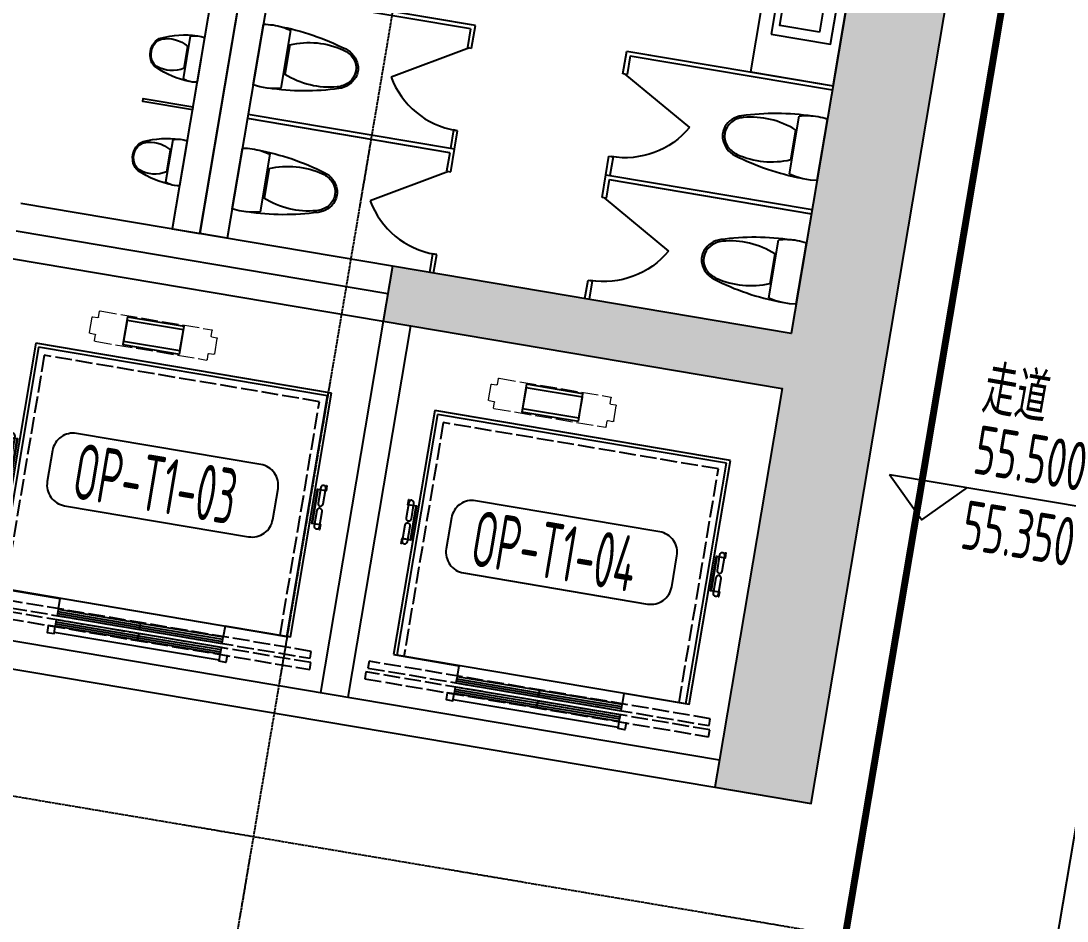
# Model space of a CAD drawing. Extents: x 12199666 to 24617114, y 1197707 to 2548648.
# Drawn here: x 12311449 to 12318948, y 1261898 to 1268351 of the extents above; entities that cross this region are included whole.
import ezdxf
from ezdxf.enums import TextEntityAlignment as Align

# ---------------------------------------------------------------- set-up
doc = ezdxf.new("R2010")
doc.units = 0
doc.header["$LTSCALE"] = 10
doc.header["$MEASUREMENT"] = 0
for name, pattern in [('TX-CORE-T1-F10$0$T2X-LIFT$0$ACAD_ISO02W100', [15, 12, -3]), ('TX-CORE-T1-F11$0$T2X-LIFT$0$ACAD_ISO02W100', [15, 12, -3]), ('TX-GRID-T1$0$TX-GRID-T1$0$DOTE', [2.42, 2, -0.2, 0.02, -0.2]), ('TX-PLAN-T1-DI$0$X-01-10-01$0$DASHED', [0.75, 0.5, -0.25])]:
    doc.linetypes.add(name, pattern=pattern)
for name, color, linetype in [('TX-CORE-T1-F10$0$0S-WALL-HATCH', 8, 'Continuous'), ('TX-CORE-T1-F10$0$0S-WALL-LINE', 3, 'Continuous'), ('TX-CORE-T1-F10$0$A-FIXT', 55, 'Continuous'), ('TX-CORE-T1-F10$0$A-SHFT', 161, 'Continuous'), ('TX-CORE-T1-F10$0$A-WALL-CONC', 6, 'Continuous'), ('TX-CORE-T1-F10$0$PX-J-PLAN-F1$0$A-SYMB-NAME2', 4, 'Continuous'), ('TX-CORE-T1-F10$0$PX-J-PLAN-F1$0$A-SYMB-NUMB-T', 10, 'Continuous'), ('TX-CORE-T1-F10$0$T2X-LIFT$0$CONT_35', 2, 'Continuous'), ('TX-CORE-T1-F10$0$T2X-LIFT$0$DASH_25', 1, 'TX-CORE-T1-F10$0$T2X-LIFT$0$ACAD_ISO02W100'), ('TX-CORE-T1-F10$0$T2X-LIFT$0$DASH_35', 2, 'TX-CORE-T1-F10$0$T2X-LIFT$0$ACAD_ISO02W100'), ('TX-CORE-T1-F10$0$T2X-LIFT$0$DIM_35', 7, 'Continuous'), ('TX-CORE-T1-F10$0$WALL', 9, 'Continuous'), ('TX-CORE-T1-F11$0$0S-WALL-HATCH', 8, 'Continuous'), ('TX-CORE-T1-F11$0$0S-WALL-LINE', 3, 'Continuous'), ('TX-CORE-T1-F11$0$A-FIXT', 55, 'Continuous'), ('TX-CORE-T1-F11$0$A-SHFT', 161, 'Continuous'), ('TX-CORE-T1-F11$0$A-WALL-CONC', 6, 'Continuous'), ('TX-CORE-T1-F11$0$PX-J-PLAN-F1$0$A-SYMB-NAME2', 4, 'Continuous'), ('TX-CORE-T1-F11$0$PX-J-PLAN-F1$0$A-SYMB-NUMB-T', 10, 'Continuous'), ('TX-CORE-T1-F11$0$T2X-LIFT$0$CONT_35', 2, 'Continuous'), ('TX-CORE-T1-F11$0$T2X-LIFT$0$DASH_25', 1, 'TX-CORE-T1-F11$0$T2X-LIFT$0$ACAD_ISO02W100'), ('TX-CORE-T1-F11$0$T2X-LIFT$0$DASH_35', 2, 'TX-CORE-T1-F11$0$T2X-LIFT$0$ACAD_ISO02W100'), ('TX-CORE-T1-F11$0$T2X-LIFT$0$DIM_35', 7, 'Continuous'), ('TX-CORE-T1-F11$0$WALL', 9, 'Continuous'), ('TX-GRID-T1$0$TX-GRID-T1$0$DOTE', 1, 'Continuous'), ('TX-PLAN-T1-DI$0$X-01-10-01$0$A-SYMB-BUBB', 3, 'TX-PLAN-T1-DI$0$X-01-10-01$0$DASHED'), ('TX-PLAN-T1-F11$0$A-FIRE', 1, 'Continuous'), ('TX-PLAN-T1-F11$0$A-GLAZ', 4, 'Continuous'), ('TX-PLAN-T1-F11$0$A-SHFT', 161, 'Continuous'), ('TX-PLAN-T1-F11$0$X-01-10-04$0$A-SYMB-150', 4, 'Continuous')]:
    doc.layers.add(name, color=color, linetype=linetype)
doc.styles.add('TX-CORE-T1-F10$0$PX-J-PLAN-F1$0$XD2008', font='xd-hzs.shx', dxfattribs={"width": 0.7, "bigfont": 'xd-hztxt.shx'})
doc.styles.add('TX-CORE-T1-F11$0$PX-J-PLAN-F1$0$XD2008', font='xd-hzs.shx', dxfattribs={"width": 0.7, "bigfont": 'xd-hztxt.shx'})
doc.styles.add('TX-PLAN-T1-F11$0$X-01-10-04$0$XD2008', font='xd-hzs.shx', dxfattribs={"width": 0.7, "bigfont": 'xd-hztxt.shx'})
doc.styles.add('TX-PLAN-T1-F11$0$XD2008', font='xd-hzs.shx', dxfattribs={"width": 0.7, "bigfont": 'xd-hztxt.shx'})

# ---------------------------------------------------------------- blocks, each defined once
blk = doc.blocks.new('TX-GRID-T1')
at = {"layer": 'TX-GRID-T1$0$TX-GRID-T1$0$DOTE', "linetype": 'TX-GRID-T1$0$TX-GRID-T1$0$DOTE'}
for p, q in [((12310338.8, 1246034.9), (12317392.6, 1287844.1)), ((12329683, 1259707.3), (12287775.3, 1266777.7))]:
    blk.add_line(p, q, dxfattribs=at)
blk = doc.blocks.new('*U60')
at = {"layer": 'TX-CORE-T1-F10$0$T2X-LIFT$0$DASH_25', "lineweight": 20}
for p, q in [((-55.4, 454.3), (55.4, 454.3)), ((-110, -406.6), (-110, 404.6)), ((-105.4, 409.2), (-64.6, 409.2)), ((-60, 413.8), (-60, 449.7)), ((60, 413.8), (60, 449.7)), ((64.6, 409.2), (105.4, 409.2)), ((110, -406.6), (110, 404.6)), ((-105.4, -411.2), (-64.6, -411.2)), ((-60, -451.1), (-60, -415.8)), ((60, -451.1), (60, -415.8)), ((64.6, -411.2), (105.4, -411.2)), ((-55.4, -455.7), (55.4, -455.7))]:
    blk.add_line(p, q, dxfattribs=at)
for centre, start, end in [((-55.4, 449.7), 90, 180), ((55.4, 449.7), 0, 90), ((-105.4, 404.6), 90, 180), ((-64.6, 413.8), 270, 0), ((64.6, 413.8), 180, 270), ((105.4, 404.6), 0, 90), ((-105.4, -406.6), 180, 270), ((-64.6, -415.8), 0, 90), ((64.6, -415.8), 90, 180), ((105.4, -406.6), 270, 0), ((-55.4, -451.1), 180, 270), ((55.4, -451.1), 270, 0)]:
    blk.add_arc(centre, 4.61, start, end, dxfattribs=at)
blk = doc.blocks.new('TX-CORE-T1-F10$0$T2X-LIFT$0$M001488191_T2-P-01_06__Elevator')
at = {"layer": 'TX-CORE-T1-F10$0$T2X-LIFT$0$CONT_35'}
for p, q in [((1075, 820), (-1075, 820)), ((-1075, 820), (-1075, -955)), ((1050, 795), (-1050, 795)), ((-1050, 795), (-1050, -955)), ((1050, -955), (1050, 795)), ((1075, -955), (1075, 820)), ((1050, -955), (-1050, -955)), ((-600, -1200), (600, -1200))]:
    blk.add_line(p, q, dxfattribs=at)
at = {"layer": 'TX-CORE-T1-F10$0$T2X-LIFT$0$CONT_35', "color": 4, "linetype": 'TX-CORE-T1-F10$0$T2X-LIFT$0$ACAD_ISO02W100'}
for p, q in [((-1000, 745), (-1000, -955)), ((1000, 745), (-1000, 745)), ((1000, -955), (1000, 745))]:
    blk.add_line(p, q, dxfattribs=at)
at = {"layer": 'TX-CORE-T1-F10$0$T2X-LIFT$0$CONT_35'}
for points in [[(-47, 915), (-47, 1115), (-457, 1115), (-457, 915)], [(-47, 940), (-47, 1090), (-457, 1090), (-457, 940)], [(-1150, 160), (-1150, 125), (-1090, 125), (-1090, -125), (-1150, -125), (-1150, -160), (-1153, -160), (-1153, -122), (-1093, -122), (-1093, 122), (-1153, 122), (-1153, 160)], [(1150, -160), (1150, -125), (1090, -125), (1090, 125), (1150, 125), (1150, 160), (1153, 160), (1153, 122), (1093, 122), (1093, -122), (1153, -122), (1153, -160)], [(0, -1080), (0, -1035), (-600, -1035), (-600, -1080)], [(600, -1080), (600, -1035), (0, -1035), (0, -1080)], [(0, -1155), (0, -1110), (-600, -1110), (-600, -1155)], [(600, -1155), (600, -1110), (0, -1110), (0, -1155)], [(-600, -1160), (-650, -1160), (-650, -1210), (-600, -1210)], [(600, -1160), (650, -1160), (650, -1210), (600, -1210)]]:
    blk.add_lwpolyline(points, close=True, dxfattribs=at)
for points in [[(-1111, 27), (-1111, 139, 1), (-1149, 139), (-1149, 27, 1)], [(1149, 27), (1149, 139, 1), (1111, 139), (1111, 27, 1)], [(-1149, -27), (-1149, -139, 1), (-1111, -139), (-1111, -27, 1)], [(1111, -27), (1111, -139, 1), (1149, -139), (1149, -27, 1)]]:
    blk.add_lwpolyline(points, format="xyb", close=True, dxfattribs=at)
for points in [[(-1075, -955), (-600, -955), (-600, -1030)], [(1075, -955), (600, -955), (600, -1030)], [(-600, -1050), (0, -1050)], [(-600, -1065), (0, -1065)], [(0, -1050), (600, -1050)], [(0, -1065), (600, -1065)], [(-600, -1125), (0, -1125)], [(-600, -1140), (0, -1140)], [(0, -1125), (600, -1125)], [(0, -1140), (600, -1140)]]:
    blk.add_lwpolyline(points, dxfattribs=at)
at = {"layer": 'TX-CORE-T1-F10$0$T2X-LIFT$0$DASH_35'}
for points in [[(1240, -1080), (1240, -1030), (-1240, -1030), (-1240, -1080)], [(1250, -1160), (1250, -1110), (-1250, -1110), (-1250, -1160)]]:
    blk.add_lwpolyline(points, close=True, dxfattribs=at)
at = {"xscale": -1, "rotation": 270}
blk.add_blockref('*U60', (-252, 1015), dxfattribs=at)
blk = doc.blocks.new('TX-CORE-T1-F10$0$SM平面图（下）3.4$0$$plan$00000388')
at = {"color": 0, "linetype": 'ByBlock', "lineweight": -2}
for p, q in [((-202.5, -209.5), (-202.5, 209.5)), ((0, -220.8), (0, 220.8)), ((-211.8, 107.7), (-211.8, -107.7))]:
    blk.add_line(p, q, dxfattribs=at)
at = {"color": 0, "linetype": 'ByBlock', "lineweight": -2, "flags": 128}
blk.add_lwpolyline([(-202.5, -209.5), (-151.6, -220.9), (-102.2, -226.4), (-50.2, -226.4), (0, -220.8)], dxfattribs=at)
at = {"color": 0, "linetype": 'ByBlock', "lineweight": -2}
for centre, radius, start, end in [((-70.5, -1596.9), 1822.9, 91.22237, 107.24774), ((-76.2, -236.2), 463.3, 80.53768, 97.73995), ((-443.4, -448.2), 602.2, 67.37374, 104.77857), ((-76.2, -236.2), 463.3, 97.73995, 105.82198), ((-562.5, -12.2), 163.6, 107.24774, 159.54761), ((-580.4, 0), 128.7, 136.85426, 223.14574), ((-555.5, -23.3), 162.7, 104.77857, 136.85426), ((-595.2, 0), 128.7, 159.54761, 200.45239), ((-562.5, 12.2), 163.6, 200.45239, 252.75226), ((-555.5, 23.3), 162.7, 223.14574, 255.22143), ((-70.5, 1596.9), 1822.9, 252.75226, 268.77763), ((-443.4, 448.2), 602.2, 255.22143, 292.62626)]:
    blk.add_arc(centre, radius, start, end, dxfattribs=at)
blk = doc.blocks.new('TX-CORE-T1-F10$0$$DorLib2D$00000228')
at = {"color": 0, "linetype": 'ByBlock', "lineweight": -2}
blk.add_line((0.5, 0), (0, 0.866), dxfattribs=at)
blk.add_arc((0.5, 0), 1, 120, 180, dxfattribs=at)
blk = doc.blocks.new('TX-CORE-T1-F10$0$fds123fg')
at = {"layer": 'TX-CORE-T1-F10$0$A-FIXT'}
for p, q in [((19820, 12265), (19820, 12400)), ((19850, 12400), (19850, 12265)), ((19850, 12265), (19820, 12265)), ((19820, 11530), (19820, 11665)), ((19820, 11665), (19850, 11665)), ((19850, 11665), (19850, 11500)), ((19820, 11530), (18350, 11530)), ((19820, 11500), (18350, 11500)), ((19850, 11500), (18350, 11500))]:
    blk.add_line(p, q, dxfattribs=at)
at = {"layer": 'TX-CORE-T1-F10$0$A-FIXT', "extrusion": (9.4585e-31, -6.59532e-29, -1), "xscale": 599.9999999999997, "yscale": 599.9999999999997, "zscale": 599.9999999999997, "rotation": 269.9999748658443}
blk.add_blockref('TX-CORE-T1-F10$0$$DorLib2D$00000228', (-19835, 11965), dxfattribs=at)
at = {"layer": 'TX-CORE-T1-F10$0$A-FIXT', "rotation": 179.9981894674711}
blk.add_blockref('TX-CORE-T1-F10$0$SM平面图（下）3.4$0$$plan$00000388', (18350, 11965), dxfattribs=at)
blk = doc.blocks.new('TX-CORE-T1-F10$0$$plan$00003701')
at = {"color": 0, "linetype": 'ByBlock', "lineweight": -2, "flags": 128}
for points in [[(-283, -432.9), (-283, 0), (283.1, 0), (283.1, -432.9), (-283, -432.9)], [(-23.3, -66.1), (-23.3, -139.5), (-4.1, -139.5), (-4.1, -66.1), (-23.3, -66.1)], [(-23.3, -93.2), (-211.9, -93.2)], [(-211.9, -93.2), (-211.9, -382.1), (200.2, -382.1), (200.2, -93.2), (-4.1, -93.2)]]:
    blk.add_lwpolyline(points, dxfattribs=at)
blk = doc.blocks.new('TX-CORE-T1-F10')
at = {"layer": 'TX-CORE-T1-F10$0$0S-WALL-HATCH'}
h = blk.add_hatch(color=256, dxfattribs=at)
h.dxf.hatch_style = 1
h.paths.add_polyline_path([(12318476.6, 1270826.6), (12317786.4, 1270943), (12316971.2, 1266111.3), (12314111.6, 1266593.8), (12314045, 1266199.4), (12316904.6, 1265716.9), (12316422.2, 1262857.3), (12317112.4, 1262740.9)])
at = {"layer": 'TX-CORE-T1-F10$0$0S-WALL-LINE'}
blk.add_lwpolyline([(12318476.6, 1270826.6), (12317786.4, 1270943), (12316971.2, 1266111.3), (12314111.6, 1266593.8), (12314045, 1266199.4), (12316904.6, 1265716.9), (12316422.2, 1262857.3), (12317112.4, 1262740.9), (12318476.6, 1270826.6)], dxfattribs=at)
at = {"layer": 'TX-CORE-T1-F10$0$A-FIXT'}
blk.add_lwpolyline([(12317570.1, 1269661.2), (12316978.4, 1269761), (12316679, 1267986.1), (12317270.6, 1267886.2)], close=True, dxfattribs=at)
at = {"layer": 'TX-CORE-T1-F10$0$A-FIXT', "flags": 128}
for points in [[(12313038.9, 1268650.9), (12312841.7, 1268684.2), (12312533.9, 1266860), (12312731.1, 1266826.7)], [(12312681.5, 1267734.6), (12312678.1, 1267715), (12312323.2, 1267774.9), (12312326.5, 1267794.5), (12312681.5, 1267734.6)]]:
    blk.add_lwpolyline(points, close=True, dxfattribs=at)
at = {"layer": 'TX-CORE-T1-F10$0$A-SHFT'}
for p, q in [((12314045.1, 1266199.6), (12313595.9, 1263537.2)), ((12314242.3, 1266166.3), (12313793.1, 1263504))]:
    blk.add_line(p, q, dxfattribs=at)
at = {"layer": 'TX-CORE-T1-F10$0$PX-J-PLAN-F1$0$A-SYMB-NUMB-T', "color": 1}
for points in [[(12311761, 1264876.3), (12313081.6, 1264653.5, 0.414214), (12313254.4, 1264776.4), (12313291.9, 1264998.3, 0.414214), (12313168.9, 1265171.2), (12311848.3, 1265394, 0.414214), (12311675.4, 1265271), (12311638, 1265049.1, 0.414214)], [(12314620.5, 1264393.8), (12315941.2, 1264171, 0.414214), (12316114, 1264294), (12316151.4, 1264515.8, 0.414214), (12316028.5, 1264688.7), (12314707.9, 1264911.5, 0.414214), (12314535, 1264788.6), (12314497.6, 1264566.7, 0.414214)]]:
    blk.add_lwpolyline(points, format="xyb", close=True, dxfattribs=at)
at = {"layer": 'TX-CORE-T1-F10$0$WALL'}
for p, q in [((12313038.9, 1268650.9), (12312731.1, 1266826.7)), ((12313236.1, 1268617.6), (12312928.3, 1266793.4)), ((12314111.6, 1266593.8), (12311449.2, 1267043)), ((12311415.9, 1266845.7), (12314078.3, 1266396.6)), ((12312928.3, 1266793.4), (12312731.1, 1266826.7)), ((12311382.7, 1266648.5), (12314045, 1266199.4)), ((12314078.3, 1266396.6), (12314045, 1266199.4)), ((12305214.3, 1264951.1), (12316455.5, 1263054.5)), ((12305181, 1264753.8), (12316422.2, 1262857.3)), ((12316455.5, 1263054.5), (12316422.2, 1262857.3))]:
    blk.add_line(p, q, dxfattribs=at)
at = {"layer": 'TX-CORE-T1-F10$0$A-FIXT', "extrusion": (8.20525e-30, -3.42124e-28, -1), "zscale": -1, "rotation": 99.57643423629217}
blk.add_blockref('TX-CORE-T1-F10$0$$plan$00003701', (-12317300.1, 1268464.4), dxfattribs=at)
at = {"layer": 'TX-CORE-T1-F10$0$A-FIXT', "xscale": -0.5065268584044701, "yscale": 0.7355881447861543, "rotation": 170.4263022269612}
for p in [(12312738.4, 1268072.3), (12312613.3, 1267330.4)]:
    blk.add_blockref('TX-CORE-T1-F10$0$SM平面图（下）3.4$0$$plan$00000388', p, dxfattribs=at)
at = {"layer": 'TX-CORE-T1-F10$0$A-WALL-CONC', "xscale": -1, "rotation": 170.4236160345885}
for p in [(12297046.7, 1282960.8), (12296896.9, 1282073.4)]:
    blk.add_blockref('TX-CORE-T1-F10$0$fds123fg', p, dxfattribs=at)
at = {"layer": 'TX-CORE-T1-F10$0$A-WALL-CONC', "rotation": 170.4236160353033}
for p in [(12337278.1, 1276173.2), (12337128.4, 1275285.8)]:
    blk.add_blockref('TX-CORE-T1-F10$0$fds123fg', p, dxfattribs=at)
at = {"layer": 'TX-CORE-T1-F10$0$T2X-LIFT$0$DIM_35', "rotation": 350.4276555055396}
for p in [(12312479.2, 1265053.3), (12315338.9, 1264571.1)]:
    blk.add_blockref('TX-CORE-T1-F10$0$T2X-LIFT$0$M001488191_T2-P-01_06__Elevator', p, dxfattribs=at)
at = {"layer": 'TX-CORE-T1-F10$0$PX-J-PLAN-F1$0$A-SYMB-NAME2', "style": 'TX-CORE-T1-F10$0$PX-J-PLAN-F1$0$XD2008', "width": 0.6}
for s, p in [('OP-T1-03', (12312413.9, 1265033)), ('OP-T1-04', (12315273.5, 1264550.6))]:
    blk.add_text(s, height=400, rotation=350.42357, dxfattribs=at).set_placement(p, align=Align.MIDDLE)
blk = doc.blocks.new('TX-PLAN-T1-DI')
at = {"layer": 'TX-PLAN-T1-DI$0$X-01-10-01$0$A-SYMB-BUBB', "const_width": 50, "elevation": 0}
blk.add_lwpolyline([(12303123.9, 1280211.5), (12319492.6, 1277449.9, -0.414214), (12319902.5, 1276873.7), (12316325.7, 1255673.3, -0.414214), (12315749.5, 1255263.4), (12299380.8, 1258025, -0.414214), (12298970.9, 1258601.2), (12302547.7, 1279801.6, -0.414214)], format="xyb", close=True, dxfattribs=at)
blk = doc.blocks.new('TX-PLAN-T1-F11$0$X-01-10-04$0$标高')
at = {"color": 1}
blk.add_line((-318.2, 318.2), (1748.7, 318.2), dxfattribs=at)
blk.add_lwpolyline([(-318.2, 318.2), (0, 0), (318.2, 318.2)], dxfattribs=at)
at = {"color": 4, "style": 'TX-PLAN-T1-F11$0$X-01-10-04$0$XD2008', "width": 0.7}
for tag, p in [('建筑标高', (480.3, 440.3)), ('结构标高', (480.3, -174.1))]:
    blk.add_attdef(tag, p, '', height=394, dxfattribs=at)
blk = doc.blocks.new('*U269')
at = {"layer": 'TX-CORE-T1-F11$0$T2X-LIFT$0$DASH_25', "lineweight": 20}
for p, q in [((-55.4, 454.3), (55.4, 454.3)), ((-110, -406.6), (-110, 404.6)), ((-105.4, 409.2), (-64.6, 409.2)), ((-60, 413.8), (-60, 449.7)), ((60, 413.8), (60, 449.7)), ((64.6, 409.2), (105.4, 409.2)), ((110, -406.6), (110, 404.6)), ((-105.4, -411.2), (-64.6, -411.2)), ((-60, -451.1), (-60, -415.8)), ((60, -451.1), (60, -415.8)), ((64.6, -411.2), (105.4, -411.2)), ((-55.4, -455.7), (55.4, -455.7))]:
    blk.add_line(p, q, dxfattribs=at)
for centre, start, end in [((-55.4, 449.7), 90, 180), ((55.4, 449.7), 0, 90), ((-105.4, 404.6), 90, 180), ((-64.6, 413.8), 270, 0), ((64.6, 413.8), 180, 270), ((105.4, 404.6), 0, 90), ((-105.4, -406.6), 180, 270), ((-64.6, -415.8), 0, 90), ((64.6, -415.8), 90, 180), ((105.4, -406.6), 270, 0), ((-55.4, -451.1), 180, 270), ((55.4, -451.1), 270, 0)]:
    blk.add_arc(centre, 4.61, start, end, dxfattribs=at)
blk = doc.blocks.new('TX-CORE-T1-F11$0$T2X-LIFT$0$M001488191_T2-P-01_06__Elevator')
at = {"layer": 'TX-CORE-T1-F11$0$T2X-LIFT$0$CONT_35'}
for p, q in [((1075, 820), (-1075, 820)), ((-1075, 820), (-1075, -955)), ((1050, 795), (-1050, 795)), ((-1050, 795), (-1050, -955)), ((1050, -955), (1050, 795)), ((1075, -955), (1075, 820)), ((1050, -955), (-1050, -955)), ((-600, -1200), (600, -1200))]:
    blk.add_line(p, q, dxfattribs=at)
at = {"layer": 'TX-CORE-T1-F11$0$T2X-LIFT$0$CONT_35', "color": 4, "linetype": 'TX-CORE-T1-F11$0$T2X-LIFT$0$ACAD_ISO02W100'}
for p, q in [((-1000, 745), (-1000, -955)), ((1000, 745), (-1000, 745)), ((1000, -955), (1000, 745))]:
    blk.add_line(p, q, dxfattribs=at)
at = {"layer": 'TX-CORE-T1-F11$0$T2X-LIFT$0$CONT_35'}
for points in [[(-47, 915), (-47, 1115), (-457, 1115), (-457, 915)], [(-47, 940), (-47, 1090), (-457, 1090), (-457, 940)], [(-1150, 160), (-1150, 125), (-1090, 125), (-1090, -125), (-1150, -125), (-1150, -160), (-1153, -160), (-1153, -122), (-1093, -122), (-1093, 122), (-1153, 122), (-1153, 160)], [(1150, -160), (1150, -125), (1090, -125), (1090, 125), (1150, 125), (1150, 160), (1153, 160), (1153, 122), (1093, 122), (1093, -122), (1153, -122), (1153, -160)], [(0, -1080), (0, -1035), (-600, -1035), (-600, -1080)], [(600, -1080), (600, -1035), (0, -1035), (0, -1080)], [(0, -1155), (0, -1110), (-600, -1110), (-600, -1155)], [(600, -1155), (600, -1110), (0, -1110), (0, -1155)], [(-600, -1160), (-650, -1160), (-650, -1210), (-600, -1210)], [(600, -1160), (650, -1160), (650, -1210), (600, -1210)]]:
    blk.add_lwpolyline(points, close=True, dxfattribs=at)
for points in [[(-1111, 27), (-1111, 139, 1), (-1149, 139), (-1149, 27, 1)], [(1149, 27), (1149, 139, 1), (1111, 139), (1111, 27, 1)], [(-1149, -27), (-1149, -139, 1), (-1111, -139), (-1111, -27, 1)], [(1111, -27), (1111, -139, 1), (1149, -139), (1149, -27, 1)]]:
    blk.add_lwpolyline(points, format="xyb", close=True, dxfattribs=at)
for points in [[(-1075, -955), (-600, -955), (-600, -1030)], [(1075, -955), (600, -955), (600, -1030)], [(-600, -1050), (0, -1050)], [(-600, -1065), (0, -1065)], [(0, -1050), (600, -1050)], [(0, -1065), (600, -1065)], [(-600, -1125), (0, -1125)], [(-600, -1140), (0, -1140)], [(0, -1125), (600, -1125)], [(0, -1140), (600, -1140)]]:
    blk.add_lwpolyline(points, dxfattribs=at)
at = {"layer": 'TX-CORE-T1-F11$0$T2X-LIFT$0$DASH_35'}
for points in [[(1240, -1080), (1240, -1030), (-1240, -1030), (-1240, -1080)], [(1250, -1160), (1250, -1110), (-1250, -1110), (-1250, -1160)]]:
    blk.add_lwpolyline(points, close=True, dxfattribs=at)
at = {"xscale": -1, "rotation": 270}
blk.add_blockref('*U269', (-252, 1015), dxfattribs=at)
blk = doc.blocks.new('TX-CORE-T1-F11$0$SM平面图（下）3.4$0$$plan$00000388')
at = {"color": 0, "linetype": 'ByBlock', "lineweight": -2}
for p, q in [((-202.5, -209.5), (-202.5, 209.5)), ((0, -220.8), (0, 220.8)), ((-211.8, 107.7), (-211.8, -107.7))]:
    blk.add_line(p, q, dxfattribs=at)
at = {"color": 0, "linetype": 'ByBlock', "lineweight": -2, "flags": 128}
blk.add_lwpolyline([(-202.5, -209.5), (-151.6, -220.9), (-102.2, -226.4), (-50.2, -226.4), (0, -220.8)], dxfattribs=at)
at = {"color": 0, "linetype": 'ByBlock', "lineweight": -2}
for centre, radius, start, end in [((-70.5, -1596.9), 1822.9, 91.22237, 107.24774), ((-76.2, -236.2), 463.3, 80.53768, 97.73995), ((-443.4, -448.2), 602.2, 67.37374, 104.77857), ((-76.2, -236.2), 463.3, 97.73995, 105.82198), ((-562.5, -12.2), 163.6, 107.24774, 159.54761), ((-580.4, 0), 128.7, 136.85426, 223.14574), ((-555.5, -23.3), 162.7, 104.77857, 136.85426), ((-595.2, 0), 128.7, 159.54761, 200.45239), ((-562.5, 12.2), 163.6, 200.45239, 252.75226), ((-555.5, 23.3), 162.7, 223.14574, 255.22143), ((-70.5, 1596.9), 1822.9, 252.75226, 268.77763), ((-443.4, 448.2), 602.2, 255.22143, 292.62626)]:
    blk.add_arc(centre, radius, start, end, dxfattribs=at)
blk = doc.blocks.new('TX-CORE-T1-F11$0$$DorLib2D$00000228')
at = {"color": 0, "linetype": 'ByBlock', "lineweight": -2}
blk.add_line((0.5, 0), (0, 0.866), dxfattribs=at)
blk.add_arc((0.5, 0), 1, 120, 180, dxfattribs=at)
blk = doc.blocks.new('TX-CORE-T1-F11$0$fds123fg')
at = {"layer": 'TX-CORE-T1-F11$0$A-FIXT'}
for p, q in [((19820, 12265), (19820, 12400)), ((19850, 12400), (19850, 12265)), ((19850, 12265), (19820, 12265)), ((19820, 11530), (19820, 11665)), ((19820, 11665), (19850, 11665)), ((19850, 11665), (19850, 11500)), ((19820, 11530), (18350, 11530)), ((19820, 11500), (18350, 11500)), ((19850, 11500), (18350, 11500))]:
    blk.add_line(p, q, dxfattribs=at)
at = {"layer": 'TX-CORE-T1-F11$0$A-FIXT', "extrusion": (9.4585e-31, -6.59532e-29, -1), "xscale": 599.9999999999997, "yscale": 599.9999999999997, "zscale": 599.9999999999997, "rotation": 269.9999748658443}
blk.add_blockref('TX-CORE-T1-F11$0$$DorLib2D$00000228', (-19835, 11965), dxfattribs=at)
at = {"layer": 'TX-CORE-T1-F11$0$A-FIXT', "rotation": 179.9981894674711}
blk.add_blockref('TX-CORE-T1-F11$0$SM平面图（下）3.4$0$$plan$00000388', (18350, 11965), dxfattribs=at)
blk = doc.blocks.new('TX-CORE-T1-F11$0$$plan$00003701')
at = {"color": 0, "linetype": 'ByBlock', "lineweight": -2, "flags": 128}
for points in [[(-283, -432.9), (-283, 0), (283.1, 0), (283.1, -432.9), (-283, -432.9)], [(-23.3, -66.1), (-23.3, -139.5), (-4.1, -139.5), (-4.1, -66.1), (-23.3, -66.1)], [(-23.3, -93.2), (-211.9, -93.2)], [(-211.9, -93.2), (-211.9, -382.1), (200.2, -382.1), (200.2, -93.2), (-4.1, -93.2)]]:
    blk.add_lwpolyline(points, dxfattribs=at)
blk = doc.blocks.new('TX-CORE-T1-F11')
at = {"layer": 'TX-CORE-T1-F11$0$0S-WALL-HATCH'}
h = blk.add_hatch(color=256, dxfattribs=at)
h.dxf.hatch_style = 1
h.paths.add_polyline_path([(12318476.6, 1270826.6), (12317786.4, 1270943), (12316971.2, 1266111.3), (12314111.6, 1266593.8), (12314045, 1266199.4), (12316904.6, 1265716.9), (12316422.2, 1262857.3), (12317112.4, 1262740.9)])
at = {"layer": 'TX-CORE-T1-F11$0$0S-WALL-LINE'}
blk.add_lwpolyline([(12318476.6, 1270826.6), (12317786.4, 1270943), (12316971.2, 1266111.3), (12314111.6, 1266593.8), (12314045, 1266199.4), (12316904.6, 1265716.9), (12316422.2, 1262857.3), (12317112.4, 1262740.9), (12318476.6, 1270826.6)], dxfattribs=at)
at = {"layer": 'TX-CORE-T1-F11$0$A-FIXT'}
blk.add_lwpolyline([(12317570.1, 1269661.2), (12316978.4, 1269761), (12316679, 1267986.1), (12317270.6, 1267886.2)], close=True, dxfattribs=at)
at = {"layer": 'TX-CORE-T1-F11$0$A-FIXT', "flags": 128}
for points in [[(12313038.9, 1268650.9), (12312841.7, 1268684.2), (12312533.9, 1266860), (12312731.1, 1266826.7)], [(12312681.5, 1267734.6), (12312678.1, 1267715), (12312323.2, 1267774.9), (12312326.5, 1267794.5), (12312681.5, 1267734.6)]]:
    blk.add_lwpolyline(points, close=True, dxfattribs=at)
at = {"layer": 'TX-CORE-T1-F11$0$A-SHFT'}
for p, q in [((12314045.1, 1266199.6), (12313595.9, 1263537.2)), ((12314242.3, 1266166.3), (12313793.1, 1263504))]:
    blk.add_line(p, q, dxfattribs=at)
at = {"layer": 'TX-CORE-T1-F11$0$PX-J-PLAN-F1$0$A-SYMB-NUMB-T', "color": 1}
for points in [[(12311761, 1264876.3), (12313081.6, 1264653.5, 0.414214), (12313254.4, 1264776.4), (12313291.9, 1264998.3, 0.414214), (12313168.9, 1265171.2), (12311848.3, 1265394, 0.414214), (12311675.4, 1265271), (12311638, 1265049.1, 0.414214)], [(12314620.5, 1264393.8), (12315941.2, 1264171, 0.414214), (12316114, 1264294), (12316151.4, 1264515.8, 0.414214), (12316028.5, 1264688.7), (12314707.9, 1264911.5, 0.414214), (12314535, 1264788.6), (12314497.6, 1264566.7, 0.414214)]]:
    blk.add_lwpolyline(points, format="xyb", close=True, dxfattribs=at)
at = {"layer": 'TX-CORE-T1-F11$0$WALL'}
for p, q in [((12313038.9, 1268650.9), (12312731.1, 1266826.7)), ((12313236.1, 1268617.6), (12312928.3, 1266793.4)), ((12314111.6, 1266593.8), (12311449.2, 1267043)), ((12311415.9, 1266845.7), (12314078.3, 1266396.6)), ((12312928.3, 1266793.4), (12312731.1, 1266826.7)), ((12311382.7, 1266648.5), (12314045, 1266199.4)), ((12314078.3, 1266396.6), (12314045, 1266199.4)), ((12305214.3, 1264951.1), (12316455.5, 1263054.5)), ((12305181, 1264753.8), (12316422.2, 1262857.3)), ((12316455.5, 1263054.5), (12316422.2, 1262857.3))]:
    blk.add_line(p, q, dxfattribs=at)
at = {"layer": 'TX-CORE-T1-F11$0$A-FIXT', "extrusion": (8.20525e-30, -3.42124e-28, -1), "zscale": -1, "rotation": 99.57643423629217}
blk.add_blockref('TX-CORE-T1-F11$0$$plan$00003701', (-12317300.1, 1268464.4), dxfattribs=at)
at = {"layer": 'TX-CORE-T1-F11$0$A-FIXT', "xscale": -0.5065268584044701, "yscale": 0.7355881447861543, "rotation": 170.4263022269612}
for p in [(12312738.4, 1268072.3), (12312613.3, 1267330.4)]:
    blk.add_blockref('TX-CORE-T1-F11$0$SM平面图（下）3.4$0$$plan$00000388', p, dxfattribs=at)
at = {"layer": 'TX-CORE-T1-F11$0$A-WALL-CONC', "xscale": -1, "rotation": 170.4236160345885}
for p in [(12297046.7, 1282960.8), (12296896.9, 1282073.4)]:
    blk.add_blockref('TX-CORE-T1-F11$0$fds123fg', p, dxfattribs=at)
at = {"layer": 'TX-CORE-T1-F11$0$A-WALL-CONC', "rotation": 170.4236160353033}
for p in [(12337278.1, 1276173.2), (12337128.4, 1275285.8)]:
    blk.add_blockref('TX-CORE-T1-F11$0$fds123fg', p, dxfattribs=at)
at = {"layer": 'TX-CORE-T1-F11$0$T2X-LIFT$0$DIM_35', "rotation": 350.4276555055396}
for p in [(12312479.2, 1265053.3), (12315338.9, 1264571.1)]:
    blk.add_blockref('TX-CORE-T1-F11$0$T2X-LIFT$0$M001488191_T2-P-01_06__Elevator', p, dxfattribs=at)
at = {"layer": 'TX-CORE-T1-F11$0$PX-J-PLAN-F1$0$A-SYMB-NAME2', "style": 'TX-CORE-T1-F11$0$PX-J-PLAN-F1$0$XD2008', "width": 0.6}
for s, p in [('OP-T1-03', (12312413.9, 1265033)), ('OP-T1-04', (12315273.5, 1264550.6))]:
    blk.add_text(s, height=400, rotation=350.42357, dxfattribs=at).set_placement(p, align=Align.MIDDLE)
blk = doc.blocks.new('TX-PLAN-T1-F11')
at = {"layer": 'TX-PLAN-T1-F11$0$A-GLAZ'}
blk.add_line((12318387.1, 1258875.2), (12320824.3, 1273321), dxfattribs=at)
blk.add_blockref('TX-CORE-T1-F11', (0, 0))
at = {"layer": 'TX-PLAN-T1-F11$0$A-FIRE'}
blk.add_blockref('TX-PLAN-T1-DI', (0, 0.1), dxfattribs=at)
at = {"layer": 'TX-PLAN-T1-F11$0$X-01-10-04$0$A-SYMB-150'}
ref = blk.add_blockref('TX-PLAN-T1-F11$0$X-01-10-04$0$标高', (12317907.8, 1264773.6, 3.6), dxfattribs=dict(at, xscale=0.8888888888888888, yscale=0.8888888888888888, zscale=0.8888888888888888, rotation=350.4236156863823))
ref.add_attrib('结构标高', '55.350', (12318173.3, 1264571.9, 3.6), dxfattribs={"layer": '0', "color": 4, "height": 350.22, "rotation": 350.42362, "style": 'TX-PLAN-T1-F11$0$X-01-10-04$0$XD2008', "width": 0.7})
ref.add_attrib('建筑标高', '55.500', (12318264.1, 1265110.4, 3.6), dxfattribs={"layer": '0', "color": 4, "height": 350.22, "rotation": 350.42362, "style": 'TX-PLAN-T1-F11$0$X-01-10-04$0$XD2008', "width": 0.7})
at = {"layer": 'TX-PLAN-T1-F11$0$A-SHFT', "style": 'TX-PLAN-T1-F11$0$XD2008', "width": 0.7}
blk.add_text('走道', height=350, rotation=350, dxfattribs=at).set_placement((12318325.7, 1265547.8, 3.6))

msp = doc.modelspace()

# ---------------------------------------------------------------- block references
for name in ['TX-PLAN-T1-F11', 'TX-CORE-T1-F10', 'TX-GRID-T1']:
    msp.add_blockref(name, (0, 0))

doc.saveas('drawing.dxf')
